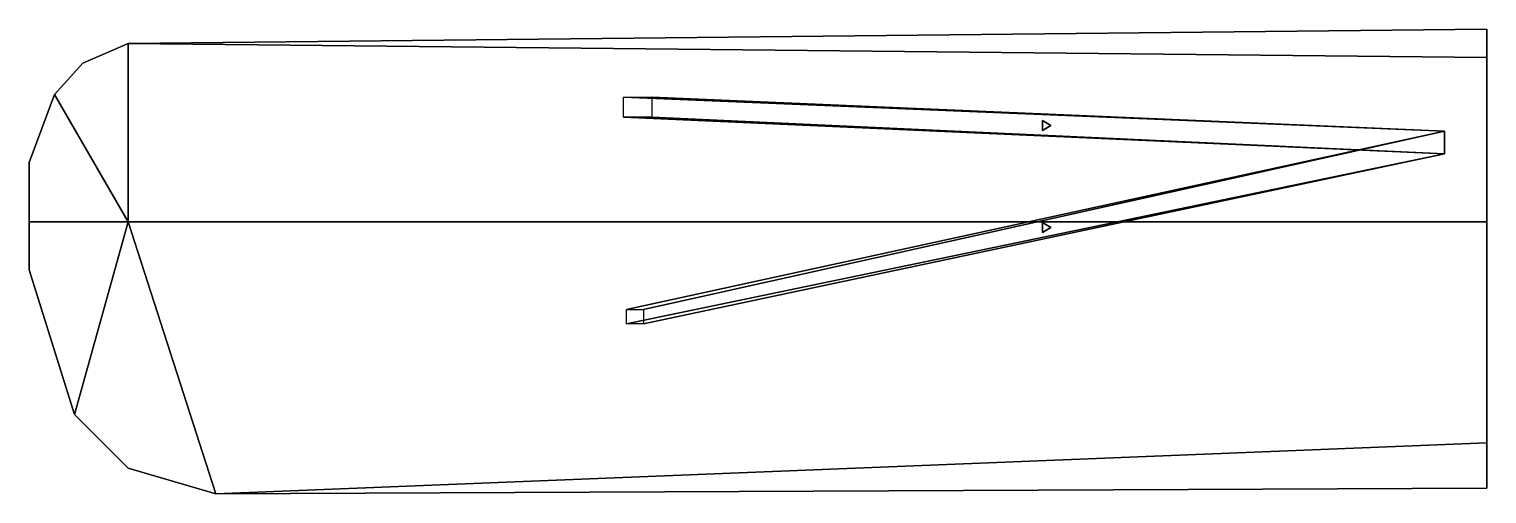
# Model space of a CAD drawing. Extents: x -5.49 to -0.34, y -0.73 to 0.91.
import ezdxf

# ---------------------------------------------------------------- set-up
doc = ezdxf.new("R2010")
doc.units = 0
doc.layers.add('WING1', color=4, linetype='CONTINUOUS')

msp = doc.modelspace()

# ---------------------------------------------------------------- linework, layer by layer
at = {"layer": 'WING1'}
for points in [[(-0.34, 0.23, 2.08), (-0.34, 0.91, 2.03), (-5.14, 0.86, 2.11), (-5.14, 0.23, 2.14)], [(-5.14, 0.86, 2.11), (-0.34, 0.91, 2.03), (-0.34, 0.81, 1.89), (-5.14, 0.86, 2)], [(-5.14, 0.23, 2.14), (-5.14, 0.86, 2.11), (-5.3, 0.79, 2.09), (-5.4, 0.68, 2.11)], [(-5.3, 0.79, 2.06), (-5.14, 0.86, 2), (-5.14, 0.23, 1.91), (-5.4, 0.68, 2.03)], [(-5.3, 0.79, 2.09), (-5.14, 0.86, 2.11), (-5.14, 0.86, 2), (-5.3, 0.79, 2.06)], [(-5.14, 0.86, 2), (-0.34, 0.81, 1.89), (-0.34, 0.23, 1.82), (-5.14, 0.23, 1.91)], [(-5.4, 0.68, 2.11), (-5.3, 0.79, 2.09), (-5.3, 0.79, 2.06), (-5.4, 0.68, 2.03)], [(-5.14, 0.23, 2.14), (-5.4, 0.68, 2.11), (-5.49, 0.44, 2.12), (-5.49, 0.23, 2.12)], [(-5.49, 0.44, 2), (-5.4, 0.68, 2.03), (-5.14, 0.23, 1.91), (-5.49, 0.23, 1.97)], [(-5.49, 0.44, 2.12), (-5.4, 0.68, 2.11), (-5.4, 0.68, 2.03), (-5.49, 0.44, 2)], [(-0.49, 0.55, 0.87), (-0.49, 0.55, 0.83), (-3.39, 0.67, 1.93), (-3.29, 0.67, 1.93)], [(-3.39, 0.67, 1.93), (-0.49, 0.55, 0.83), (-0.49, 0.47, 0.83), (-3.39, 0.6, 1.93)], [(-3.29, 0.6, 1.93), (-0.49, 0.47, 0.87), (-0.49, 0.55, 0.87), (-3.29, 0.67, 1.93)], [(-3.39, 0.6, 1.93), (-0.49, 0.47, 0.83), (-0.49, 0.47, 0.87), (-3.29, 0.6, 1.93)], [(-1.88, 0.57, 1.37), (-1.91, 0.5873, 1.37), (-1.91, 0.5873, 1.87), (-1.88, 0.57, 1.87)], [(-1.91, 0.5873, 1.37), (-1.91, 0.5527, 1.37), (-1.91, 0.5527, 1.87), (-1.91, 0.5873, 1.87)], [(-1.91, 0.5527, 1.37), (-1.88, 0.57, 1.37), (-1.88, 0.57, 1.87), (-1.91, 0.5527, 1.87)], [(-3.38, -0.08, 1.91), (-0.49, 0.55, 0.83), (-0.49, 0.47, 0.83), (-3.38, -0.13, 1.91)], [(-0.49, 0.55, 0.87), (-0.49, 0.55, 0.83), (-3.38, -0.08, 1.91), (-3.32, -0.08, 1.91)], [(-3.32, -0.13, 1.91), (-0.49, 0.47, 0.87), (-0.49, 0.55, 0.87), (-3.32, -0.08, 1.91)], [(-3.38, -0.13, 1.91), (-0.49, 0.47, 0.83), (-0.49, 0.47, 0.87), (-3.32, -0.13, 1.91)], [(-5.49, 0.23, 2.12), (-5.49, 0.44, 2.12), (-5.49, 0.44, 2), (-5.49, 0.23, 1.97)], [(-5.49, 0.23, 1.97), (-5.14, 0.23, 1.91), (-5.33, -0.45, 1.95), (-5.49, 0.06, 1.97)], [(-5.33, -0.45, 2.01), (-5.14, 0.23, 2.14), (-5.49, 0.23, 2.12), (-5.49, 0.06, 2.11)], [(-5.49, 0.06, 2.11), (-5.49, 0.23, 2.12), (-5.49, 0.23, 1.97), (-5.49, 0.06, 1.97)], [(-5.14, -0.64, 1.98), (-4.83, -0.73, 1.97), (-5.14, 0.23, 2.14), (-5.33, -0.45, 2.01)], [(-5.14, 0.23, 1.91), (-4.83, -0.73, 1.9), (-5.14, -0.64, 1.91), (-5.33, -0.45, 1.95)], [(-0.34, -0.71, 2.03), (-0.34, 0.23, 2.08), (-5.14, 0.23, 2.14), (-4.83, -0.73, 1.97)], [(-5.14, 0.23, 1.91), (-0.34, 0.23, 1.82), (-0.34, -0.55, 1.86), (-4.83, -0.73, 1.9)], [(-1.88, 0.21, 1.37), (-1.91, 0.2273, 1.37), (-1.91, 0.2273, 1.87), (-1.88, 0.21, 1.87)], [(-1.91, 0.2273, 1.37), (-1.91, 0.1927, 1.37), (-1.91, 0.1927, 1.87), (-1.91, 0.2273, 1.87)], [(-1.91, 0.1927, 1.37), (-1.88, 0.21, 1.37), (-1.88, 0.21, 1.87), (-1.91, 0.1927, 1.87)], [(-5.49, 0.06, 1.97), (-5.33, -0.45, 1.95), (-5.33, -0.45, 2.01), (-5.49, 0.06, 2.11)], [(-5.33, -0.45, 1.95), (-5.14, -0.64, 1.91), (-5.14, -0.64, 1.98), (-5.33, -0.45, 2.01)], [(-4.83, -0.73, 1.9), (-0.34, -0.55, 1.86), (-0.34, -0.71, 2.03), (-4.83, -0.73, 1.97)], [(-5.14, -0.64, 1.91), (-4.83, -0.73, 1.9), (-4.83, -0.73, 1.97), (-5.14, -0.64, 1.98)]]:
    msp.add_3dface(points, dxfattribs=at)

doc.saveas('drawing.dxf')
